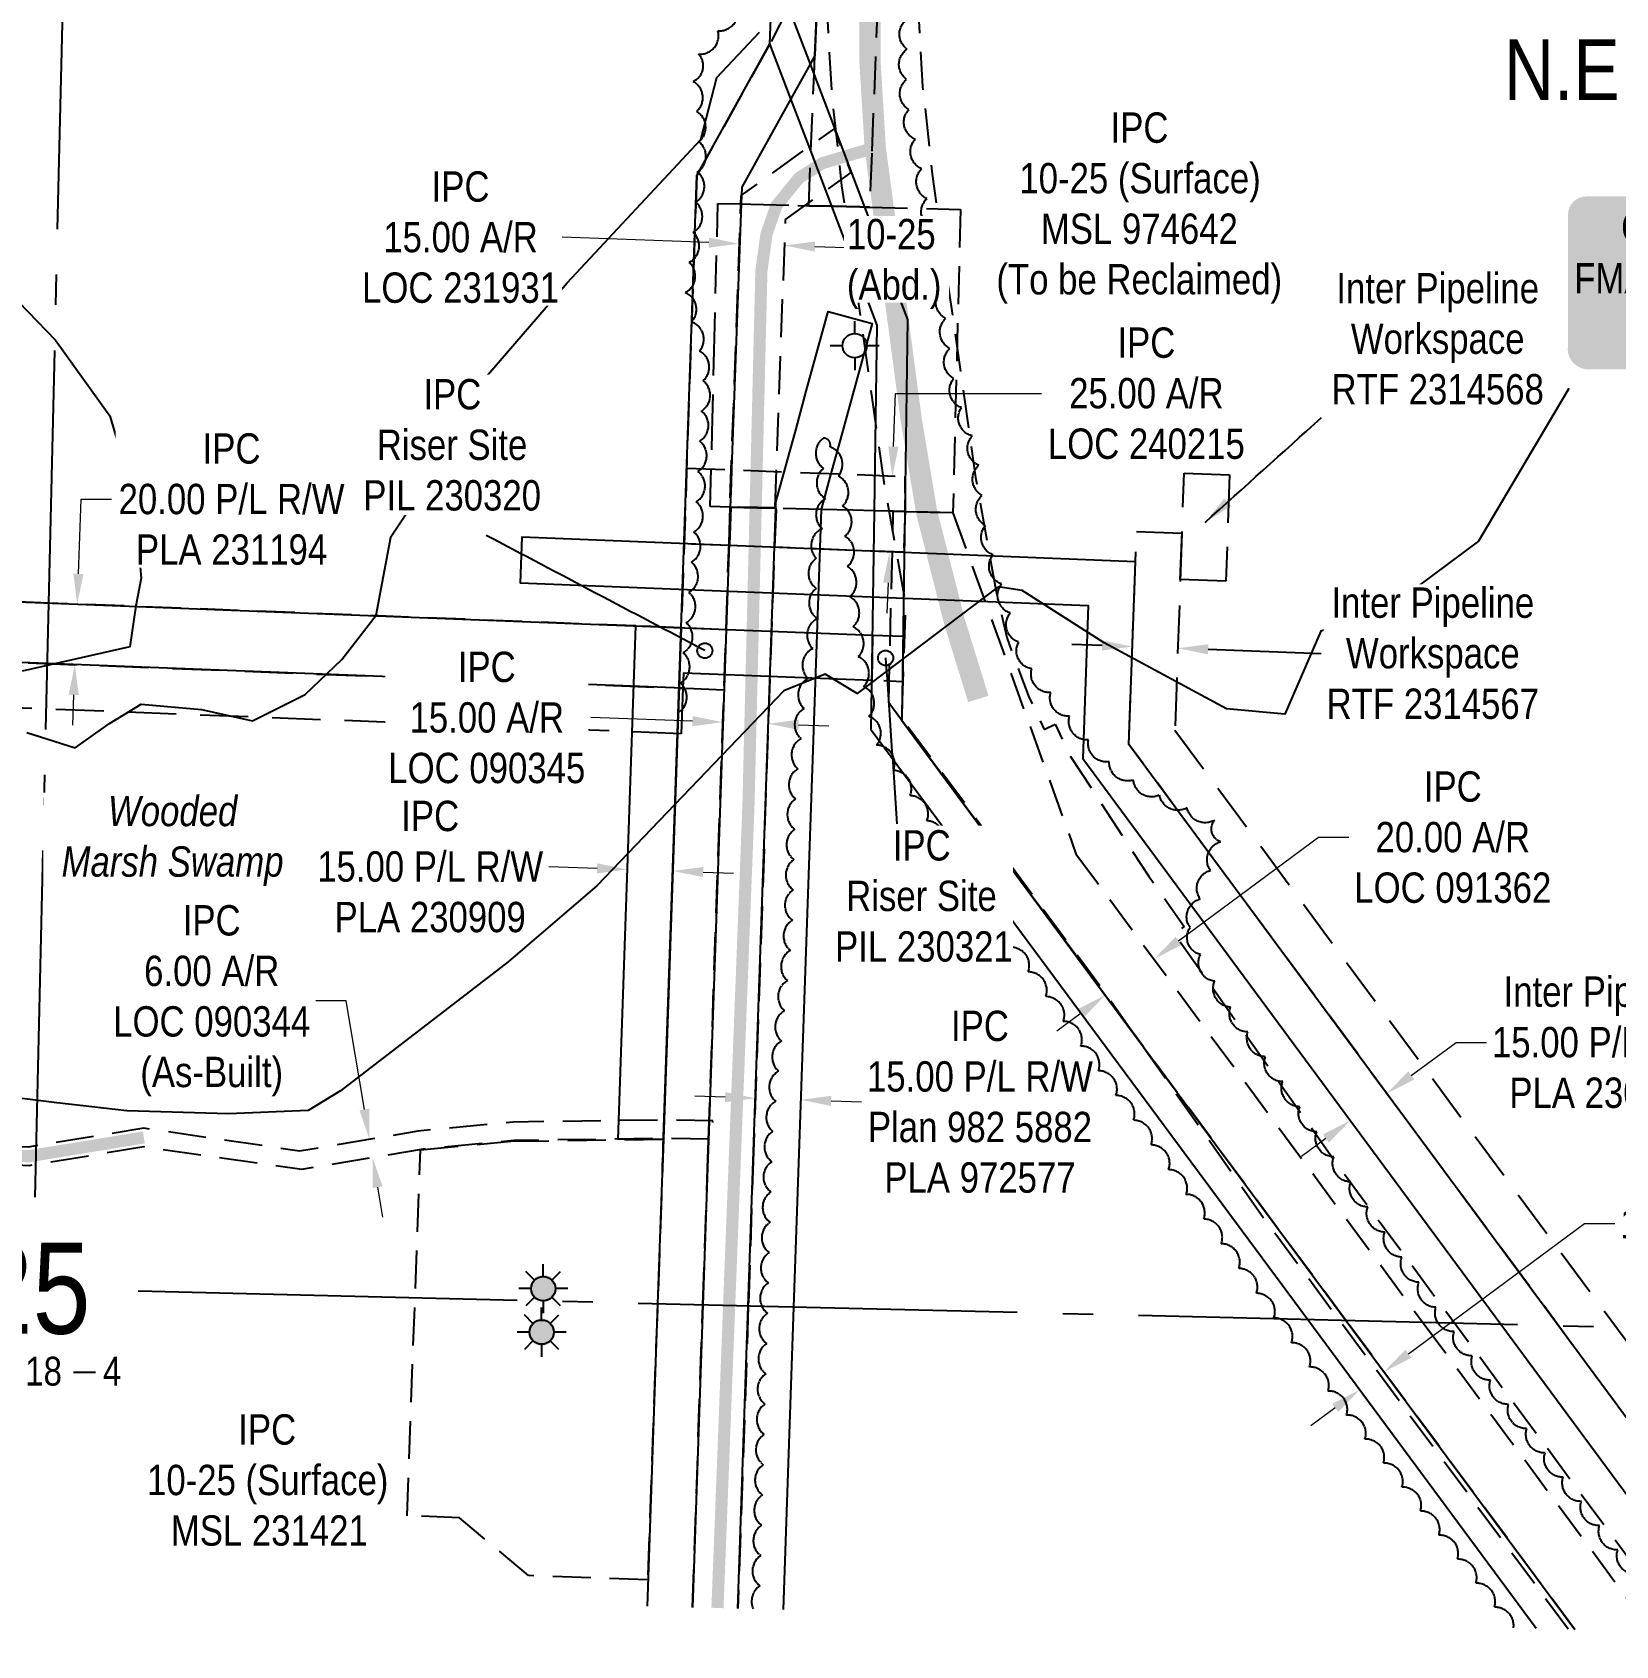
# Model space of a CAD drawing. Extents: x 393752 to 399280, y 6164171 to 6167808.
# Drawn here: x 395570 to 396092, y 6164211 to 6164743 of the extents above; entities that cross this region are included whole.
import ezdxf
from ezdxf.enums import TextEntityAlignment as Align

# ---------------------------------------------------------------- set-up
doc = ezdxf.new("R2010")
doc.units = 0
doc.header["$LTSCALE"] = 5
doc.header["$PDSIZE"] = 0.5
for name, pattern in [('0', [1, 1, 0]), ('foc-ACCESSROAD', [3.75, 2.5, -1.25]), ('foc-QUARTERLINE', [33, 25, -3, 2, -3]), ('HIDDEN2', [4.7625, 3.175, -1.5875])]:
    doc.linetypes.add(name, pattern=pattern)
doc.layers.get('Defpoints').update_dxf_attribs({"color": 9})
for name, color, linetype in [('10', 1, 'Continuous'), ('9', 3, 'Continuous'), ('AS-ROADS', 254, 'Continuous'), ('C-AR', 13, 'foc-ACCESSROAD'), ('C-RW', 13, 'Continuous'), ('C-SYMBOL', 7, 'Continuous'), ('C-WS', 13, 'foc-ACCESSROAD'), ('C-WS-S', 13, 'Continuous'), ('F-RW', 190, 'Continuous'), ('L-SECLBL', 7, 'Continuous'), ('L-SECQ', 8, 'foc-QUARTERLINE'), ('T-BUSH', 110, '0'), ('T-EXISTING TFA', 220, 'HIDDEN2'), ('T-EXISTING TFA-T', 220, 'Continuous'), ('WETLAND', 143, 'Continuous'), ('WETLAND-T', 146, 'Continuous')]:
    doc.layers.add(name, color=color, linetype=linetype)
for name, color, linetype, lineweight in [('C-AR-T', 13, 'Continuous', 9), ('C-RW-T', 13, 'Continuous', 9), ('C-WS-T', 13, 'Continuous', 9), ('F-RW-T', 190, 'Continuous', 9)]:
    doc.layers.add(name, color=color, linetype=linetype, lineweight=lineweight)
doc.styles.add('175L', font='ARIALN.TTF', dxfattribs={"height": 20})
doc.styles.add('80', font='ARIALN.TTF', dxfattribs={"height": 10})
doc.styles.add('80CG', font='ARIALN.TTF', dxfattribs={"height": 10})
doc.styles.add('80L', font='ARIALN.TTF', dxfattribs={"height": 10})
doc.styles.add('SIMPLEX', font='ARIALN.TTF')
doc.dimstyles.new('Compass 5 000', dxfattribs={"dimscale": 5, "dimtxt": 9, "dimasz": 2, "dimexe": 0.2, "dimexo": 0.0625, "dimgap": 0.5, "dimtad": 0, "dimtih": 1, "dimtoh": 1, "dimzin": 0, "dimdsep": 46, "dimtxsty": '80CG', "dimcen": 0.1, "dimse1": 1, "dimse2": 1, "dimclrd": 256, "dimclrt": 256, "dimaunit": 1, "dimadec": 4, "dimazin": 0, "dimtfac": 0.06, "dimtofl": 0, "dimtmove": 0, "dimatfit": 1, "dimfxl": 0.2, "dimtolj": 1, "dimtzin": 0, "dimlwd": -1, "dimarcsym": 0})

# ---------------------------------------------------------------- blocks, each defined once
blk = doc.blocks.new('A$C60BA4713')
at = {"layer": 'T-BUSH', "flags": 128}
blk.add_lwpolyline([(395782.22, 6164518.86, 0.520567), (395783.18, 6164528.81, 0.520567), (395784.13, 6164538.76, 0.520567), (395785.09, 6164548.71, 0.520567), (395786.01, 6164558.67, 0.520567), (395786.82, 6164568.63, 0.520567), (395787.62, 6164578.59, 0.520567), (395788.43, 6164588.56, 0.520567), (395789, 6164598.54, 0.520567), (395789.57, 6164608.52, 0.520567), (395790.13, 6164618.5, 0.520567), (395790.7, 6164628.48, 0.520567), (395789.55, 6164638.27, 0.520567), (395786.85, 6164647.9, 0.520567), (395784.83, 6164657.57, 0.520567), (395786.11, 6164667.48, 0.520567), (395787.39, 6164677.4, 0.520567), (395788.26, 6164687.35, 0.520567), (395788.77, 6164697.33, 0.520567), (395789.29, 6164707.31, 0.520567), (395788.58, 6164717.26, 0.520567), (395787.37, 6164727.18, 0.520567), (395789.21, 6164736.2, 0.520567), (395795.59, 6164743.91, 0.520567), (395801.96, 6164751.61, 0.520567), (395805.33, 6164760.53, 0.520567), (395806.11, 6164770.49, 0.520567), (395806.89, 6164780.46, 0.520567), (395807.67, 6164790.42, 0.520567), (395808.33, 6164800.4, 0.520567), (395808.91, 6164810.38, 0.520567), (395809.49, 6164820.36, 0.520567), (395810.08, 6164830.34, 0.520567), (395810.34, 6164840.33, 0.520567), (395810.61, 6164850.32, 0.520567), (395810.87, 6164860.31, 0.520567), (395811.13, 6164870.31, 0.520567), (395811.39, 6164880.3, 0.520567), (395811.48, 6164890.3, 0.520567), (395811.52, 6164900.29, 0.520567), (395804.14, 6164903.27, 0.520567), (395794.16, 6164903.79, 0.520567), (395784.17, 6164904.31, 0.520567), (395774.19, 6164904.82, 0.520567), (395764.21, 6164905.34, 0.520567), (395754.21, 6164905.5, 0.520567), (395744.22, 6164905.59, 0.520567), (395734.22, 6164905.67, 0.520567), (395724.23, 6164905.76, 0.520567), (395714.23, 6164905.85, 0.520567), (395710.91, 6164897.81, 0.520567), (395711.24, 6164887.87, 0.520567), (395712.1, 6164877.87, 0.520567)], format="xyb", dxfattribs=at)
blk = doc.blocks.new('L-SECLBL')
at = {"layer": '9', "color": 7}
for p, q in [((-5.08, -27.83), (-12.29, -27.83)), ((20.7, -27.83), (13.5, -27.83))]:
    blk.add_line(p, q, dxfattribs=at)
at = {"layer": '10', "color": 2, "style": 'SIMPLEX'}
blk.add_attdef('SEC', text='', height=30, dxfattribs=at).set_placement((0, 0), align=Align.MIDDLE)
at = {"layer": '10', "color": 5, "style": '80L'}
blk.add_attdef('TWP', text='', height=9.5, dxfattribs=at).set_placement((-14.43, -27.37), align=Align.MIDDLE_RIGHT)
blk.add_attdef('RGE', text='', height=9.5, dxfattribs=at).set_placement((3.62, -27.37), align=Align.MIDDLE_CENTER)
blk.add_attdef('MER', text='', height=9.5, dxfattribs=at).set_placement((23.17, -27.37), align=Align.MIDDLE_LEFT)
blk = doc.blocks.new('*D431')
at = {"layer": 'C-AR-T', "transparency": 16777216}
for p, q in [((395787.2, 6164516.23), (395753.7, 6164517.38)), ((395822.18, 6164515.02), (395832.17, 6164514.68))]:
    blk.add_line(p, q, dxfattribs=at)
for points in [[(395787.25, 6164517.89), (395787.14, 6164514.56), (395797.19, 6164515.88)], [(395822.24, 6164516.69), (395822.12, 6164513.36), (395812.19, 6164515.37)]]:
    blk.add_solid(points, dxfattribs=at)
at = {"layer": 'Defpoints', "color": 0, "transparency": 16777216}
for p in [(395798.49, 6164553.78), (395813.49, 6164553.27), (395797.19, 6164515.88)]:
    blk.add_point(p, dxfattribs=at)
at = {"layer": 'C-AR-T', "transparency": 16777216, "insert": (395719.36, 6164517.38), "char_height": 10, "attachment_point": 5, "style": '80CG', "bg_fill": 3, "box_fill_scale": 1.1, "bg_fill_color": 256, "bg_fill_true_color": 13158600, "bg_fill_transparency": 0}
blk.add_mtext('\\A1;IPC\\P15.00 A/R\\PLOC 090345', dxfattribs=at)
blk = doc.blocks.new('*D432')
at = {"layer": 'C-AR-T', "transparency": 16777216}
for p, q in [((395947.46, 6164443.75), (395993.6, 6164477.91)), ((395993.6, 6164477.91), (396003.6, 6164477.91)), ((395915.31, 6164419.96), (395907.28, 6164414.01))]:
    blk.add_line(p, q, dxfattribs=at)
for points in [[(395946.47, 6164445.09), (395948.46, 6164442.42), (395939.43, 6164437.8)], [(395914.32, 6164421.29), (395916.31, 6164418.62), (395923.35, 6164425.91)]]:
    blk.add_solid(points, dxfattribs=at)
at = {"layer": 'Defpoints', "color": 0, "transparency": 16777216}
for p in [(395922.52, 6164460.65), (395906.44, 6164448.75), (395923.35, 6164425.91)]:
    blk.add_point(p, dxfattribs=at)
at = {"layer": 'C-AR-T', "transparency": 16777216, "insert": (396037.87, 6164477.91), "char_height": 10, "attachment_point": 5, "style": '80CG'}
blk.add_mtext('\\A1;IPC\\P20.00 A/R\\PLOC 091362', dxfattribs=at)
blk = doc.blocks.new('*D433')
at = {"layer": 'C-AR-T', "transparency": 16777216}
for p, q in [((395792.57, 6164674.02), (395744.22, 6164675.79)), ((395827.56, 6164672.74), (395837.55, 6164672.37))]:
    blk.add_line(p, q, dxfattribs=at)
for points in [[(395792.64, 6164675.68), (395792.51, 6164672.35), (395802.57, 6164673.65)], [(395827.62, 6164674.4), (395827.5, 6164671.07), (395817.57, 6164673.1)]]:
    blk.add_solid(points, dxfattribs=at)
at = {"layer": 'Defpoints', "color": 0, "transparency": 16777216}
for p in [(395802.57, 6164673.65), (395801.63, 6164648.11), (395816.63, 6164647.56)]:
    blk.add_point(p, dxfattribs=at)
at = {"layer": 'C-AR-T', "transparency": 16777216, "insert": (395710.71, 6164675.79), "char_height": 10, "attachment_point": 5, "style": '80CG', "bg_fill": 3, "box_fill_scale": 1.1, "bg_fill_color": 256, "bg_fill_true_color": 13158600, "bg_fill_transparency": 0}
blk.add_mtext('\\A1;IPC\\P15.00 A/R\\PLOC 231931', dxfattribs=at)
blk = doc.blocks.new('*D436')
at = {"layer": 'C-AR-T', "transparency": 16777216}
for p, q in [((395672.95, 6164424.03), (395662.95, 6164424.03)), ((395679.02, 6164388.16), (395672.95, 6164424.03)), ((395683.36, 6164362.5), (395685.03, 6164352.64))]:
    blk.add_line(p, q, dxfattribs=at)
for points in [[(395680.66, 6164388.43), (395677.38, 6164387.88), (395680.69, 6164378.3)], [(395685, 6164362.78), (395681.72, 6164362.23), (395681.69, 6164372.36)]]:
    blk.add_solid(points, dxfattribs=at)
at = {"layer": 'Defpoints', "color": 0, "transparency": 16777216}
for p in [(395671.02, 6164376.66), (395680.69, 6164378.3), (395672.02, 6164370.73)]:
    blk.add_point(p, dxfattribs=at)
at = {"layer": 'C-AR-T', "transparency": 16777216, "insert": (395628.66, 6164424.03), "char_height": 10, "attachment_point": 5, "style": '80CG'}
blk.add_mtext('\\A1;IPC\\P6.00 A/R\\PLOC 090344\\P(As-Built)', dxfattribs=at)
blk = doc.blocks.new('*D437')
at = {"layer": 'C-RW-T', "transparency": 16777216}
for p, q in [((396023.22, 6164307.59), (396081.31, 6164350.58)), ((396081.31, 6164350.58), (396091.31, 6164350.58)), ((395999.11, 6164289.75), (395991.07, 6164283.8))]:
    blk.add_line(p, q, dxfattribs=at)
for points in [[(396022.23, 6164308.93), (396024.21, 6164306.25), (396015.18, 6164301.64)], [(395998.12, 6164291.09), (396000.1, 6164288.41), (396007.15, 6164295.7)]]:
    blk.add_solid(points, dxfattribs=at)
at = {"layer": 'Defpoints', "color": 0, "transparency": 16777216}
for p in [(395875.44, 6164490.46), (395867.41, 6164484.51), (396015.18, 6164301.64)]:
    blk.add_point(p, dxfattribs=at)
at = {"layer": 'C-RW-T', "transparency": 16777216, "insert": (396130.4, 6164350.58), "char_height": 10, "attachment_point": 5, "style": '80CG'}
blk.add_mtext('\\A1;IPC\\P10.00 P/L R/W\\PPLA 091428', dxfattribs=at)
blk = doc.blocks.new('*D438')
at = {"layer": 'C-RW-T', "transparency": 16777216}
for p, q in [((395797.94, 6164392.2), (395787.95, 6164392.54)), ((395832.89, 6164390.99), (395842.89, 6164390.65))]:
    blk.add_line(p, q, dxfattribs=at)
for points in [[(395798, 6164393.86), (395797.89, 6164390.53), (395807.94, 6164391.85)], [(395832.95, 6164392.66), (395832.84, 6164389.33), (395822.9, 6164391.34)]]:
    blk.add_solid(points, dxfattribs=at)
at = {"layer": 'Defpoints', "color": 0, "transparency": 16777216}
for p in [(395808.98, 6164421.99), (395823.94, 6164421.47), (395822.9, 6164391.34)]:
    blk.add_point(p, dxfattribs=at)
at = {"layer": 'C-RW-T', "transparency": 16777216, "insert": (395881.97, 6164390.65), "char_height": 10, "attachment_point": 5, "style": '80CG'}
blk.add_mtext('\\A1;IPC\\P15.00 P/L R/W\\PPlan 982 5882\\PPLA 972577', dxfattribs=at)
blk = doc.blocks.new('*D439')
at = {"layer": 'C-RW-T', "transparency": 16777216}
for p, q in [((395755.71, 6164467.67), (395739.79, 6164468.22)), ((395790.69, 6164466.46), (395800.68, 6164466.12))]:
    blk.add_line(p, q, dxfattribs=at)
for points in [[(395755.77, 6164469.33), (395755.66, 6164466), (395765.71, 6164467.32)], [(395790.74, 6164468.13), (395790.63, 6164464.8), (395780.69, 6164466.81)]]:
    blk.add_solid(points, dxfattribs=at)
at = {"layer": 'Defpoints', "color": 0, "transparency": 16777216}
for p in [(395765.71, 6164467.32), (395765.32, 6164456.25), (395780.31, 6164455.73)]:
    blk.add_point(p, dxfattribs=at)
at = {"layer": 'C-RW-T', "transparency": 16777216, "insert": (395700.7, 6164468.22), "char_height": 10, "attachment_point": 5, "style": '80CG'}
blk.add_mtext('\\A1;IPC\\P15.00 P/L R/W\\PPLA 230909', dxfattribs=at)
blk = doc.blocks.new('*D441')
at = {"layer": 'C-RW-T', "transparency": 16777216}
for p, q in [((395584.71, 6164564.8), (395585.67, 6164589.41)), ((395585.67, 6164589.41), (395595.67, 6164589.41)), ((395583.15, 6164524.87), (395582.76, 6164514.88))]:
    blk.add_line(p, q, dxfattribs=at)
for points in [[(395583.05, 6164564.86), (395586.38, 6164564.73), (395584.32, 6164554.81)], [(395581.49, 6164524.93), (395584.82, 6164524.8), (395583.54, 6164534.86)]]:
    blk.add_solid(points, dxfattribs=at)
at = {"layer": 'Defpoints', "color": 0, "transparency": 16777216}
for p in [(395584.32, 6164554.81), (395617.86, 6164553.5), (395617.09, 6164533.55)]:
    blk.add_point(p, dxfattribs=at)
at = {"layer": 'C-RW-T', "transparency": 16777216, "insert": (395635.21, 6164589.41), "char_height": 10, "attachment_point": 5, "style": '80CG', "bg_fill": 3, "box_fill_scale": 1.1, "bg_fill_color": 256, "bg_fill_true_color": 13158600, "bg_fill_transparency": 0}
blk.add_mtext('\\A1;IPC\\P20.00 P/L R/W\\PPLA 231194', dxfattribs=at)
blk = doc.blocks.new('*D443')
at = {"layer": 'Defpoints', "color": 0, "transparency": 16777216}
for p in [(395932.93, 6164560.42), (395947.92, 6164559.88), (395947.21, 6164540.27)]:
    blk.add_point(p, dxfattribs=at)
at = {"layer": 'T-EXISTING TFA-T', "transparency": 16777216}
for p, q in [((395922.23, 6164541.18), (395912.24, 6164541.54)), ((395957.2, 6164539.91), (395994.47, 6164538.56))]:
    blk.add_line(p, q, dxfattribs=at)
for points in [[(395922.29, 6164542.84), (395922.17, 6164539.51), (395932.22, 6164540.81)], [(395957.26, 6164541.57), (395957.14, 6164538.24), (395947.21, 6164540.27)]]:
    blk.add_solid(points, dxfattribs=at)
at = {"layer": 'T-EXISTING TFA-T', "transparency": 16777216, "insert": (396031.28, 6164538.56), "char_height": 10, "attachment_point": 5, "style": '80CG', "bg_fill": 3, "box_fill_scale": 1.1, "bg_fill_color": 256, "bg_fill_true_color": 13158600, "bg_fill_transparency": 0}
blk.add_mtext('\\A1;Inter Pipeline\\PWorkspace\\PRTF 2314567', dxfattribs=at)
blk = doc.blocks.new('*D444')
at = {"layer": 'Defpoints', "color": 0, "transparency": 16777216}
for p in [(395997.6, 6164418.52), (395985.54, 6164409.61), (396016.14, 6164393.42)]:
    blk.add_point(p, dxfattribs=at)
at = {"layer": 'F-RW-T', "transparency": 16777216}
for p, q in [((396024.18, 6164399.37), (396038.95, 6164410.28)), ((396038.95, 6164410.28), (396048.95, 6164410.28)), ((395996.04, 6164378.57), (395988, 6164372.63))]:
    blk.add_line(p, q, dxfattribs=at)
for points in [[(396023.19, 6164400.71), (396025.17, 6164398.03), (396016.14, 6164393.42)], [(395995.05, 6164379.91), (395997.03, 6164377.23), (396004.08, 6164384.52)]]:
    blk.add_solid(points, dxfattribs=at)
at = {"layer": 'F-RW-T', "transparency": 16777216, "insert": (396088.03, 6164410.28), "char_height": 10, "attachment_point": 5, "style": '80CG'}
blk.add_mtext('\\A1;Inter Pipeline\\P15.00 P/L R/W\\PPLA 230977', dxfattribs=at)
blk = doc.blocks.new('*U427')
h = blk.add_hatch(color=255)
edge = h.paths.add_edge_path()
edge.add_line((-124, -28.5), (124, -28.5))
edge.add_arc((124, -22.5), 6, 270, 360)
edge.add_line((130, -22.5), (130, 21))
edge.add_arc((124, 21), 6, 0, 90)
edge.add_line((124, 27), (-124, 27))
edge.add_arc((-124, 21), 6, 90, 180)
edge.add_line((-130, 21), (-130, -22.5))
edge.add_arc((-124, -22.5), 6, 180, 270)
at = {"color": 44, "flags": 128}
blk.add_lwpolyline([(-124, -28.5, 3, 3, 0), (124, -28.5, 3, 3, 0.414214), (130, -22.5, 3, 3, 0), (130, 21, 3, 0, 0.414214), (124, 27, 0, 0, 0), (-124, 27, 0, 0, 0.414214), (-130, 21, 0, 0, 0), (-130, -22.5, 0, 3, 0.414214)], format="xyseb", close=True, dxfattribs=at)
at = {"color": 44, "style": '80'}
blk.add_attdef('ENTER_TEXT_001', (-35.99, -5), '', height=10, dxfattribs=at)
blk = doc.blocks.new('GABD')
for p, q in [((0, 0.81), (0, 1.62)), ((-0.81, 0), (-1.62, 0)), ((1.62, 0), (0.81, 0)), ((0, -0.81), (0, -1.62))]:
    blk.add_line(p, q)
blk.add_circle((0, 0), 0.8)
blk = doc.blocks.new('GAS')
h = blk.add_hatch(color=255)
h.dxf.hatch_style = 1
edge = h.paths.add_edge_path()
edge.add_arc((0, 0), 0.9, 0, 360)
for p, q in [((-0.57, 0.57), (-1.14, 1.14)), ((0, 0.81), (0, 1.62)), ((0.57, 0.57), (1.14, 1.14)), ((-0.81, 0), (-1.62, 0)), ((1.62, 0), (0.81, 0)), ((-0.57, -0.57), (-1.14, -1.14)), ((0, -0.81), (0, -1.62)), ((1.14, -1.14), (0.57, -0.57))]:
    blk.add_line(p, q)
blk.add_circle((0, 0), 0.8)

msp = doc.modelspace()

# ---------------------------------------------------------------- linework, layer by layer
at = {"layer": 'AS-ROADS', "flags": 128}
for points, const_width in [([(395881.426, 6164523.543), (395873.584, 6164548.976), (395864.411, 6164585.058), (395859.339, 6164615.438), (395847.431, 6164705.382), (395845.729, 6164733.478), (395845.729, 6164787.178)], 6.997), ([(395795.425, 6164223.754), (395805.645, 6164488.604), (395809.9, 6164664.577), (395811.581, 6164676.851), (395814.837, 6164686.176), (395822.321, 6164695.381), (395830.114, 6164700.276), (395847.426, 6164705.387)], 4), ([(395606.298, 6164378.943), (395568.374, 6164372.727), (395505.881, 6164375.319), (395448.094, 6164361.685), (395392.035, 6164373.149), (395350.032, 6164358.976), (395265.308, 6164364.09), (395228.939, 6164347.981), (395195.273, 6164359.201)], 3.999)]:
    msp.add_lwpolyline(points, dxfattribs=dict(at, const_width=const_width))
at = {"layer": 'C-AR'}
for points in [[(395846.267, 6164703.536), (395845.552, 6164685.715), (395843.894, 6164685.757), (395842.394, 6164685.794), (395833.551, 6164686.015), (395833.093, 6164686.026), (395825.551, 6164686.215), (395826.215, 6164704.263), (395827.276, 6164729.354), (395827.531, 6164735.741), (395834.292, 6164905.003), (395840.195, 6165054.742), (395848.332, 6165054.42), (395860.328, 6165053.945), (395846.267, 6164703.536)], [(395784.412, 6164574.725), (395785.32, 6164599.7), (395857.186, 6164596.897), (395857.294, 6164585.721), (395856.81, 6164571.902), (395814.378, 6164573.556), (395814.847, 6164586.452), (395799.856, 6164586.811), (395799.395, 6164574.141), (395784.412, 6164574.725)]]:
    msp.add_lwpolyline(points, close=True, dxfattribs=at)
at = {"layer": 'C-AR', "flags": 128}
for points in [[(395814.419, 6164586.63), (395817.872, 6164681.691), (395839.494, 6164697.197), (395833.971, 6164711.694), (395803.149, 6164689.592), (395799.423, 6164587.007)], [(395137.65, 6164365.417), (395171.077, 6164364.104), (395229.092, 6164344.769), (395265.856, 6164361.053), (395350.436, 6164355.947), (395392.227, 6164370.049), (395448.14, 6164358.615), (395506.169, 6164372.306), (395568.556, 6164369.718), (395606.326, 6164375.909), (395658.406, 6164368.447), (395698.47, 6164375.154), (395728.314, 6164378.02), (395778.631, 6164378.705), (395793.622, 6164378.423), (395793.861, 6164384.413), (395777.861, 6164384.696), (395727.985, 6164384.014), (395696.64, 6164380.997), (395657.646, 6164374.397), (395606.27, 6164381.977), (395568.192, 6164375.736), (395505.593, 6164378.332), (395448.048, 6164364.755), (395391.843, 6164376.249), (395349.628, 6164362.005), (395264.76, 6164367.127), (395228.786, 6164351.193), (395172.166, 6164370.063), (395137.629, 6164371.42)]]:
    msp.add_lwpolyline(points, close=True, dxfattribs=at)
at = {"layer": 'C-AR'}
for points in [[(395787.193, 6164223.959), (395790.585, 6164323.702), (395792.14, 6164368.931), (395792.24, 6164371.856), (395792.348, 6164374.997), (395792.449, 6164377.933), (395799.223, 6164575.034), (395799.627, 6164586.805), (395808.636, 6164586.58), (395814.627, 6164586.43), (395807.337, 6164374.286), (395805.585, 6164323.329), (395802.19, 6164223.585)], [(396078.059, 6164216.693), (396002.763, 6164318.425), (395856.247, 6164516.396), (395851.883, 6164522.294), (395853.357, 6164583.637), (395853.4, 6164585.464), (395857.182, 6164585.369), (395873.051, 6164584.97), (395913.612, 6164472.506), (396028.131, 6164317.795), (396103.443, 6164216.059)]]:
    msp.add_lwpolyline(points, dxfattribs=at)
at = {"layer": 'C-AR-T'}
for p, q in [((395853.434, 6164606.76), (395854.119, 6164624.311)), ((395854.119, 6164624.311), (395902.24, 6164624.311)), ((395851.681, 6164561.811), (395851.292, 6164551.822))]:
    msp.add_line(p, q, dxfattribs=at)
for points in [[(395851.77, 6164606.825), (395855.099, 6164606.695), (395853.045, 6164596.771)], [(395850.017, 6164561.876), (395853.346, 6164561.746), (395852.071, 6164571.799)]]:
    msp.add_solid(points, dxfattribs=at)
at = {"layer": 'C-RW'}
for points in [[(395834.292, 6164905.003), (395827.531, 6164735.741), (395825.937, 6164732.867), (395819.596, 6164721.436), (395803.464, 6164692.355), (395803.259, 6164686.771), (395800.066, 6164599.572), (395799.896, 6164594.623), (395799.627, 6164586.805), (395799.223, 6164575.034), (395792.449, 6164377.933), (395792.348, 6164374.997), (395792.24, 6164371.856), (395792.14, 6164368.931), (395790.585, 6164323.702), (395787.193, 6164223.959)], [(395772.334, 6164224.331), (395775.772, 6164324.071), (395777.257, 6164367.167), (395777.35, 6164369.868), (395777.466, 6164373.233), (395777.56, 6164375.945), (395788.599, 6164696.183), (395812.676, 6164739.589), (395813.695, 6164764.982)], [(396065.389, 6164217.009), (395990.094, 6164318.74), (395846.131, 6164513.261), (395847.174, 6164585.626), (395848.056, 6164646.772), (395833.093, 6164686.026), (395826.215, 6164704.263), (395819.596, 6164721.436), (395812.676, 6164739.589), (395813.695, 6164764.982), (395825.937, 6164732.867), (395827.276, 6164729.354), (395834.527, 6164710.33), (395843.894, 6164685.757), (395858.04, 6164648.647), (395857.182, 6164585.369), (395856.247, 6164516.396), (396002.763, 6164318.425), (396078.059, 6164216.693)], [(395802.19, 6164223.585), (395805.585, 6164323.329), (395807.337, 6164374.286), (395814.627, 6164586.43), (395814.694, 6164588.384), (395821.327, 6164612.661), (395824.707, 6164625.03), (395831.9, 6164651.354), (395846.372, 6164647.406), (395835.856, 6164608.923), (395832.503, 6164596.655), (395829.611, 6164586.072), (395820.541, 6164322.956), (395817.137, 6164223.211)]]:
    msp.add_lwpolyline(points, dxfattribs=at)
for points in [[(395165.065, 6164591.187), (395185.046, 6164590.498), (395184.354, 6164570.427), (395846.583, 6164544.614), (395846.367, 6164529.617), (395784.206, 6164532.04), (395784.025, 6164527.045), (395163.687, 6164551.225)], [(395768.475, 6164547.623), (395783.457, 6164547.039), (395777.643, 6164378.359), (395762.637, 6164378.272), (395768.475, 6164547.623)]]:
    msp.add_lwpolyline(points, close=True, dxfattribs=at)
at = {"layer": 'C-WS'}
for points in [[(395834.299, 6164905.003), (395831.898, 6164845.088), (395828.945, 6164771.155), (395818.826, 6164751.521), (395812.676, 6164739.589), (395788.599, 6164696.183), (395783.457, 6164547.039), (395768.475, 6164547.623), (395574.885, 6164555.175), (395164.372, 6164571.187), (395174.7, 6164870.792), (395300.826, 6164865.766), (395300.827, 6164925.812), (395583.265, 6164914.795), (395634.276, 6164912.804), (395819.337, 6164905.584), (395834.299, 6164905.003)], [(395875.549, 6164684.966), (395873.051, 6164584.97), (395857.182, 6164585.369), (395853.4, 6164585.464), (395852.068, 6164585.503), (395847.174, 6164585.626), (395840.078, 6164585.806), (395829.611, 6164586.072), (395814.627, 6164586.43), (395808.636, 6164586.58), (395799.627, 6164586.805), (395793.054, 6164586.969), (395793.667, 6164611.492), (395794.342, 6164638.502), (395795.552, 6164686.963), (395803.259, 6164686.771), (395806.47, 6164686.691), (395821.942, 6164686.305), (395825.551, 6164686.215), (395833.093, 6164686.026), (395833.551, 6164686.015), (395842.394, 6164685.794), (395843.894, 6164685.757), (395845.552, 6164685.715), (395875.549, 6164684.966)], [(395697.485, 6164374.807), (395727.329, 6164377.674), (395777.643, 6164378.359), (395772.36, 6164233.01), (395733.115, 6164234.446), (395710.347, 6164253.53), (395693.096, 6164254.157)]]:
    msp.add_lwpolyline(points, close=True, dxfattribs=at)
at = {"layer": 'C-WS', "flags": 128}
for points in [[(395797.554, 6164526.482), (395782.731, 6164527.06), (395783.457, 6164547.039), (395798.242, 6164546.498)], [(395846.583, 6164544.614), (395856.624, 6164544.223), (395856.421, 6164529.225), (395846.367, 6164529.617)]]:
    msp.add_lwpolyline(points, close=True, dxfattribs=at)
at = {"layer": 'F-RW', "flags": 128}
msp.add_lwpolyline([(396148.023, 6164214.945), (395931.055, 6164508.568), (395933.237, 6164568.791), (395730.966, 6164576.856), (395730.369, 6164561.879), (395917.663, 6164554.412), (395915.888, 6164503.873), (396129.035, 6164215.419)], dxfattribs=at)
at = {"layer": 'L-SECQ'}
for p, q in [((395588.358, 6165133.345), (395570.319, 6164359.202)), ((395604.373, 6164328.358), (396373.87, 6164309.509))]:
    msp.add_line(p, q, dxfattribs=at)
at = {"layer": 'T-BUSH', "flags": 128}
for points in [[(396110.024, 6164215.894, -0.1255639), (396110.226, 6164218.904, -0.5205671), (396104.232, 6164226.905, -0.5205671), (396098.239, 6164234.905, -0.5205671), (396092.245, 6164242.905, -0.5205671), (396086.251, 6164250.905, -0.5205671), (396080.257, 6164258.905, -0.5205671), (396074.263, 6164266.905, -0.5205671), (396068.27, 6164274.905, -0.5205671), (396062.276, 6164282.905, -0.5205671), (396056.282, 6164290.906, -0.5205671), (396050.288, 6164298.906, -0.5205671), (396044.294, 6164306.906, -0.5205671), (396038.301, 6164314.906, -0.5205671), (396032.316, 6164322.913, -0.5205671), (396026.701, 6164331.183, -0.5205671), (396021.085, 6164339.453, -0.5205671), (396015.47, 6164347.723, -0.5205671), (396009.854, 6164355.993, -0.5205671), (396004.239, 6164364.263, -0.5205671), (395998.623, 6164372.533, -0.5205671), (395993.008, 6164380.803, -0.5205671), (395987.392, 6164389.073, -0.5205671), (395981.777, 6164397.343, -0.5205671), (395976.095, 6164405.568, -0.5205671), (395970.327, 6164413.732, -0.5205671), (395964.559, 6164421.897, -0.5205671), (395959.368, 6164430.416, -0.5205671), (395954.676, 6164439.243, -0.5205671), (395951.236, 6164448.161, -0.5205671), (395954.596, 6164457.576, -0.5205671), (395957.956, 6164466.99, -0.5205671), (395961.317, 6164476.405, -0.5205671), (395959.353, 6164483.56, -0.5205671), (395950.247, 6164487.685, -0.5205671), (395941.142, 6164491.81, -0.5205671), (395932.553, 6164496.802, -0.5205671), (395924.587, 6164502.842, -0.5205671), (395917.742, 6164510.029, -0.5205671), (395911.511, 6164517.846, -0.5205671), (395905.281, 6164525.663, -0.5205671), (395899.05, 6164533.481, -0.5205671), (395894.753, 6164542.303, -0.5205671), (395891.934, 6164551.894, -0.5205671), (395889.116, 6164561.484, -0.5205671), (395886.298, 6164571.075, -0.5205671), (395883.798, 6164580.73, -0.5205671), (395882.692, 6164590.665, -0.5205671), (395881.587, 6164600.6, -0.5205671), (395879.423, 6164610.28, -0.5205671), (395875.87, 6164619.623, -0.5205671), (395873.382, 6164629.237, -0.5205671), (395872.044, 6164639.144, -0.5205671), (395870.705, 6164649.05, -0.5205671), (395869.322, 6164658.95, -0.5205671), (395867.694, 6164668.813, -0.5205671), (395866.066, 6164678.676, -0.5205671), (395864.438, 6164688.538, -0.5205671), (395862.783, 6164698.396, -0.5205671), (395860.62, 6164708.156, -0.5205671), (395858.499, 6164717.924, -0.5205671), (395857.79, 6164727.854, -0.5205671), (395857.949, 6164737.849, -0.5205671), (395858.109, 6164747.845, -0.5205671), (395858.269, 6164757.84, -0.5205671), (395858.428, 6164767.835, -0.5205671), (395858.588, 6164777.83, -0.5205671), (395858.747, 6164787.825, -0.5205671), (395858.907, 6164797.82, -0.5205671), (395859.066, 6164807.815, -0.5205671), (395859.226, 6164817.81, -0.5205671), (395859.386, 6164827.806, -0.5205671), (395859.661, 6164837.798, -0.5205671), (395859.946, 6164847.79, -0.5205671), (395860.231, 6164857.783, -0.5205671), (395860.516, 6164867.775, -0.5205671), (395860.801, 6164877.767, -0.5205671), (395861.086, 6164887.76, -0.5205671), (395861.371, 6164897.752, -0.5205671), (395861.713, 6164907.742, -0.5205671), (395862.082, 6164917.732, -0.5205671), (395862.45, 6164927.722, -0.5205671), (395862.819, 6164937.711, -0.5205671), (395863.187, 6164947.701, -0.5205671), (395863.556, 6164957.69, -0.5205671), (395863.925, 6164967.68, -0.5205671), (395864.293, 6164977.67, -0.5205671), (395864.662, 6164987.659, -0.5205671), (395865.031, 6164997.649, -0.5205671), (395865.399, 6165007.638, -0.5205671), (395865.768, 6165017.628, -0.5205671), (395866.137, 6165027.617, -0.5205671), (395866.66, 6165041.798)], [(396057.909, 6164217.196, 0.4612585), (396051.574, 6164223.981, 0.5205671), (396045.48, 6164231.906, 0.5205671), (396039.387, 6164239.83, 0.5205671), (396033.293, 6164247.754, 0.5205671), (396027.2, 6164255.679, 0.5205671), (396021.106, 6164263.603, 0.5205671), (396015.012, 6164271.528, 0.5205671), (396008.919, 6164279.452, 0.5205671), (396002.825, 6164287.376, 0.5205671), (395996.732, 6164295.301, 0.5205671), (395990.638, 6164303.225, 0.5205671), (395984.673, 6164311.244, 0.5205671), (395978.887, 6164319.396, 0.5205671), (395973.101, 6164327.548, 0.5205671), (395967.315, 6164335.7, 0.5205671), (395961.529, 6164343.851, 0.5205671), (395955.743, 6164352.003, 0.5205671), (395949.958, 6164360.155, 0.5205671), (395944.172, 6164368.307, 0.5205671), (395938.386, 6164376.458, 0.5205671), (395932.6, 6164384.61, 0.5205671), (395926.814, 6164392.762, 0.5205671), (395921.028, 6164400.914, 0.5205671), (395915.242, 6164409.066, 0.5205671), (395909.456, 6164417.217, 0.5205671), (395903.67, 6164425.369, 0.5205671), (395897.884, 6164433.521, 0.5205671), (395892.102, 6164441.675, 0.5205671), (395886.576, 6164450.005, 0.5205671), (395881.05, 6164458.335, 0.5205671), (395875.525, 6164466.666, 0.5205671), (395869.999, 6164474.996, 0.5205671), (395864.473, 6164483.326, 0.5205671), (395858.947, 6164491.657, 0.5205671), (395853.422, 6164499.987, 0.5205671), (395847.896, 6164508.317, 0.5205671), (395845.334, 6164517.832, 0.5205671), (395843.598, 6164527.676, 0.5205671), (395841.861, 6164537.521, 0.5205671), (395840.125, 6164547.365, 0.5205671), (395839.04, 6164557.292, 0.5205671), (395838.254, 6164567.258, 0.5205671), (395837.467, 6164577.223, 0.5205671), (395836.669, 6164587.188, 0.5205671), (395835.284, 6164597.051, 0.5205671), (395832.533, 6164606.662, 0.5205671), (395830.393, 6164609.54, 0.5205671), (395830.431, 6164599.573, 0.5205671), (395831.042, 6164589.595, 0.5205671), (395829.975, 6164579.732, 0.5205671), (395828.013, 6164569.93, 0.5205671), (395828.001, 6164560.012, 0.5205671), (395828.392, 6164550.062, 0.5205671), (395826.836, 6164540.187, 0.5205671), (395825.28, 6164530.313, 0.5205671), (395823.99, 6164520.404, 0.5205671), (395822.968, 6164510.46, 0.5205671), (395821.946, 6164500.516, 0.5205671), (395821.18, 6164490.555, 0.5205671), (395820.917, 6164480.562, 0.5205671), (395820.654, 6164470.569, 0.5205671), (395820.391, 6164460.576, 0.5205671), (395820.128, 6164450.583, 0.5205671), (395819.474, 6164440.615, 0.5205671), (395818.501, 6164430.666, 0.5205671), (395817.529, 6164420.717, 0.5205671), (395816.556, 6164410.768, 0.5205671), (395815.583, 6164400.819, 0.5205671), (395814.611, 6164390.87, 0.5205671), (395813.638, 6164380.921, 0.5205671), (395813.321, 6164370.931, 0.5205671), (395813.042, 6164360.938, 0.5205671), (395812.763, 6164350.946, 0.5205671), (395812.484, 6164340.953, 0.5205671), (395812.205, 6164330.961, 0.5205671), (395811.926, 6164320.968, 0.5205671), (395811.647, 6164310.976, 0.5205671), (395811.368, 6164300.983, 0.5205671), (395811.089, 6164290.991, 0.5205671), (395810.81, 6164280.998, 0.5205671), (395810.531, 6164271.006, 0.5205671), (395810.252, 6164261.013, 0.5205671), (395809.973, 6164251.021, 0.5205671), (395809.694, 6164241.028, 0.5205671), (395809.415, 6164231.036, 0.3669703), (395807.2, 6164223.46, 0.3669703)]]:
    msp.add_lwpolyline(points, format="xyb", dxfattribs=at)
at = {"layer": 'T-EXISTING TFA'}
for points in [[(395948.03, 6164562.946), (395949.3, 6164598.011), (395964.285, 6164597.468), (395963.014, 6164562.403), (395948.03, 6164562.946)], [(396148.023, 6164214.945), (395931.055, 6164508.568), (395933.599, 6164578.781), (395948.582, 6164578.184), (395946.229, 6164513.264), (396157.984, 6164226.695), (396238.418, 6164286.13), (396293.707, 6164211.305)]]:
    msp.add_lwpolyline(points, dxfattribs=at)
msp.add_lwpolyline([(395163.687, 6164551.225), (395784.025, 6164527.045), (395783.48, 6164512.06), (395163.013, 6164536.245), (395163.687, 6164551.225)], close=True, dxfattribs=at)
at = {"layer": 'WETLAND'}
for points in [[(395567.669, 6164512.469), (395583.606, 6164507.393), (395594.957, 6164515.447), (395605.416, 6164521.771), (395625.306, 6164520.03), (395642.111, 6164516.29), (395659.437, 6164524.988), (395671.584, 6164536.559), (395682.876, 6164551.211), (395687.771, 6164576.913), (395687.769, 6164576.962), (395695.9, 6164589.217), (395714.301, 6164614.044), (395718.975, 6164629.524), (395745.846, 6164660.777), (395789.95, 6164708.094), (395795.208, 6164728.54), (395809.228, 6164743.436)], [(395558.839, 6164660.725), (395577.115, 6164641.84), (395595.075, 6164616.897), (395603.11, 6164589.56), (395605.428, 6164563.407), (395603.598, 6164554.256), (395601.667, 6164540.777), (395566.181, 6164532.735)], [(396076.173, 6164625.898), (396046.361, 6164575.526), (396016.24, 6164553.163), (395994.334, 6164545.861), (395982.468, 6164518.479), (395963.3, 6164520.304), (395922.958, 6164542.074), (395895.864, 6164559.266), (395887.998, 6164560.465), (395841.448, 6164525.324), (395830.951, 6164531.714), (395817.26, 6164526.237), (395755.649, 6164461.888), (395726.428, 6164436.884), (395671.095, 6164394.28), (395660.428, 6164387.77), (395634.24, 6164386.707), (395600.648, 6164387.656), (395577.647, 6164390.368), (395556.225, 6164392.989)]]:
    msp.add_lwpolyline(points, dxfattribs=at)

# ---------------------------------------------------------------- block references
at = {"color": 3}
ref = msp.add_blockref('*U427', (396205.813, 6164662.263), dxfattribs=dict(at, xscale=0.999641999999997, yscale=0.999641999999997, zscale=0.999641999999997))
ref.add_attrib('ENTER_TEXT_001', 'CTLL030047 Northland Forest Products Ltd.', (396093.353, 6164674.096), dxfattribs={"color": 44, "height": 9.99642, "style": '80'})
ref.add_attrib('ENTER_TEXT_002', 'FMA9100029 Alberta-Pacific Forest Industries Inc.', (396077.874, 6164657.265), dxfattribs={"color": 44, "height": 9.99642, "style": '80'})
ref.add_attrib('ENTER_TEXT_003', 'TPA 2248 CLETUS GAUTHIER', (396124.935, 6164640.427), dxfattribs={"color": 44, "height": 9.99642, "style": '80'})
at = {"layer": 'C-WS-S', "color": 3, "xscale": 4.998209999999975, "yscale": 4.998209999999975, "zscale": 4.998209999999975}
for p in [(395737.971, 6164329.069), (395737.44, 6164314.719)]:
    msp.add_blockref('GAS', p, dxfattribs=at)
at = {"layer": 'L-SECLBL', "color": 2, "xscale": 0.999641999999997, "yscale": 0.999641999999997, "zscale": 0.999641999999997}
msp.add_blockref('L-SECLBL', (395569.62, 6164329.209), dxfattribs=at).add_auto_attribs({'SEC': '25', 'TWP': '76', 'RGE': '18', 'MER': '4'})
at = {"layer": 'T-BUSH'}
msp.add_blockref('A$C60BA4713', (0, 0), dxfattribs=at)

# ---------------------------------------------------------------- texts
at = {"layer": 'C-SYMBOL', "color": 3, "style": '175L'}
msp.add_text('N.E.1/4 Sec. 25-76-18-W.4M.', height=19.99284, dxfattribs=at).set_placement((396204.949, 6164715.055), align=Align.BOTTOM_CENTER)
at = {"layer": 'C-WS-T', "insert": (395606.697, 6164287.63), "char_height": 9.99633, "attachment_point": 1, "style": '80L'}
msp.add_mtext_dynamic_manual_height_columns('\\pi30.72085;IPC\\P\\pi0.66367;10-25 (Surface)\\P\\pi8.49845;MSL 231421', width=78.96596, gutter_width=50, heights=[0], dxfattribs=at)
at = {"layer": 'T-EXISTING TFA-T', "insert": (396032.893, 6164642.277), "char_height": 9.99642, "width": 69.57713, "attachment_point": 5, "style": '80CG'}
msp.add_mtext('\\A1;Inter Pipeline\\PWorkspace\\PRTF 2314568', dxfattribs=at)

# ---------------------------------------------------------------- dimensions: what is measured, and where the dimension line sits
at = {"layer": 'C-RW-T'}
for base, p1, p2, angle, text, picture, middle in [((396015.184, 6164301.642), (395867.409, 6164484.511), (395875.443, 6164490.458), 36.5047, 'IPC\\P10.00 P/L R/W\\PPLA 091428', '*D437', (396130.396, 6164350.582)), ((395822.899, 6164391.336), (395808.976, 6164421.988), (395823.937, 6164421.472), 358.02573, 'IPC\\P15.00 P/L R/W\\PPlan 982 5882\\PPLA 972577', '*D438', (395881.973, 6164390.647))]:
    dim = msp.add_linear_dim(base=base, p1=p1, p2=p2, angle=angle, text=text, dimstyle='Compass 5 000', dxfattribs=at)
    dim.commit()
    dim.dimension.update_dxf_attribs({"geometry": picture, "text_midpoint": middle, "dimtype": 161})
at = {"layer": 'F-RW-T', "color": 3}
dim = msp.add_linear_dim(base=(396016.138, 6164393.425), p1=(395985.543, 6164409.608), p2=(395997.598, 6164418.516), angle=36.46189, text='Inter Pipeline\\P15.00 P/L R/W\\PPLA 230977', dimstyle='Compass 5 000', dxfattribs=at)
dim.commit()
dim.dimension.update_dxf_attribs({"geometry": '*D444', "text_midpoint": (396088.035, 6164410.28), "dimtype": 161})

# ---------------------------------------------------------------- leaders
at = {"layer": 'T-EXISTING TFA-T', "path_type": 1}
msp.add_leader([(395956.178, 6164581.726), (395994.572, 6164616.323)], dimstyle='Compass 5 000', override={"dimtfill": 1}, dxfattribs=at)

# ---------------------------------------------------------------- next in the draw order: texts
at = {"layer": 'C-WS-T', "insert": (395677.826, 6164629.03), "char_height": 9.99976, "attachment_point": 1, "style": '80L', "bg_fill": 3, "box_fill_scale": 1.15, "bg_fill_color": 256, "bg_fill_true_color": 256, "bg_fill_transparency": 0}
msp.add_mtext_dynamic_manual_height_columns('\\pi20.62971;IPC\\P\\pi5.25832;Riser Site\\P\\pi0.81436;PIL 230320', width=58.78971, gutter_width=50.018, heights=[0], dxfattribs=at)
at = {"layer": 'WETLAND-T', "insert": (395574.199, 6164491.585), "char_height": 9.99633, "attachment_point": 1, "style": '80L', "bg_fill": 3, "box_fill_scale": 1.1, "bg_fill_color": 256, "bg_fill_transparency": 0}
msp.add_mtext_dynamic_manual_height_columns('\\pi20.26218;{\\fArial Narrow|b0|i1|c0|p34;Wooded \\P\\pi4.96084;Marsh Swamp}', width=82.30302, gutter_width=50, heights=[0], dxfattribs=at)

# ---------------------------------------------------------------- next in the draw order: dimensions: what is measured, and where the dimension line sits
at = {"layer": 'T-EXISTING TFA-T'}
dim = msp.add_linear_dim(base=(395947.208, 6164540.27), p1=(395932.934, 6164560.424), p2=(395947.919, 6164559.881), angle=357.92479, text='Inter Pipeline\\PWorkspace\\PRTF 2314567', dimstyle='Compass 5 000', override={"dimtfill": 1}, dxfattribs=at)
dim.commit()
dim.dimension.update_dxf_attribs({"geometry": '*D443', "text_midpoint": (396031.28, 6164538.558), "dimtype": 161})

# ---------------------------------------------------------------- next in the draw order: linework, layer by layer
at = {"layer": 'C-AR', "flags": 128}
msp.add_lwpolyline([(396075.926, 6164216.746), (395975.569, 6164352.269), (395922.549, 6164427.475), (395856.229, 6164517.062), (395857.554, 6164554.869), (395850.887, 6164591.81), (395836.463, 6164692.807), (395833.166, 6164722.992), (395829.437, 6164788.487), (395834.697, 6165054.996), (395864.668, 6165053.821), (395864.167, 6165028.411), (395879.444, 6165027.798), (395878.241, 6164997.834), (395863.575, 6164998.422), (395861.012, 6164868.554), (395873.044, 6164868.316), (395871.842, 6164838.346), (395860.42, 6164838.571), (395859.443, 6164789.044), (395863.062, 6164725.474), (395866.22, 6164696.556), (395880.497, 6164596.594), (395887.179, 6164559.567), (395890.795, 6164543.805), (395897.946, 6164524.451), (395903.156, 6164513.51), (395906.767, 6164515.229), (395911.861, 6164504.53), (395937.767, 6164464.874), (395949.333, 6164448.469), (395946.065, 6164446.165), (395999.877, 6164369.835), (396113.945, 6164215.796)], dxfattribs=at)

# ---------------------------------------------------------------- next in the draw order: dimensions: what is measured, and where the dimension line sits
at = {"layer": 'C-AR-T'}
dim = msp.add_linear_dim(base=(395923.352, 6164425.905), p1=(395922.518, 6164460.646), p2=(395906.444, 6164448.746), angle=216.51185, text='IPC\\P20.00 A/R\\PLOC 091362', dimstyle='Compass 5 000', dxfattribs=at)
dim.commit()
dim.dimension.update_dxf_attribs({"geometry": '*D432', "text_midpoint": (396037.873, 6164477.911), "dimtype": 161})
at = {"layer": 'C-AR-T', "color": 5}
dim = msp.add_linear_dim(base=(395680.688, 6164378.297), p1=(395672.022, 6164370.727), p2=(395671.018, 6164376.66), angle=99.60657, text='IPC\\P6.00 A/R\\PLOC 090344\\P(As-Built)', dimstyle='Compass 5 000', dxfattribs=at)
dim.commit()
dim.dimension.update_dxf_attribs({"geometry": '*D436', "text_midpoint": (395628.657, 6164424.03), "dimtype": 161})

# ---------------------------------------------------------------- next in the draw order: texts
at = {"layer": 'C-AR-T', "insert": (395936.832, 6164624.311), "char_height": 9.9964, "attachment_point": 5, "style": '80CG', "bg_fill": 3, "box_fill_scale": 1.15, "bg_fill_color": 256, "bg_fill_true_color": 256, "bg_fill_transparency": 0}
msp.add_mtext('\\A1;IPC\\P25.00 A/R\\PLOC 240215', dxfattribs=at)
at = {"layer": 'C-WS-T', "insert": (395884, 6164716.962), "char_height": 9.99983, "attachment_point": 1, "style": '80L', "bg_fill": 3, "box_fill_scale": 1.2, "bg_fill_color": 256, "bg_fill_transparency": 0}
msp.add_mtext_dynamic_manual_height_columns('\\pi41.03134;IPC\\P\\pi10.96364;10-25 (Surface)\\P\\pi18.04401;MSL 974642\\P\\pi3.3785;(To be Reclaimed)', width=99.59307, gutter_width=50, heights=[0], dxfattribs=at)

# ---------------------------------------------------------------- next in the draw order: dimensions: what is measured, and where the dimension line sits
at = {"layer": 'C-AR-T'}
for base, p1, p2, angle, text, picture, middle in [((395802.568, 6164673.653), (395816.632, 6164647.557), (395801.633, 6164648.106), 177.90253, 'IPC\\P15.00 A/R\\PLOC 231931', '*D433', (395710.709, 6164675.79)), ((395797.19, 6164515.883), (395813.488, 6164553.268), (395798.492, 6164553.783), 178.03172, 'IPC\\P15.00 A/R\\PLOC 090345', '*D431', (395719.362, 6164517.377))]:
    dim = msp.add_linear_dim(base=base, p1=p1, p2=p2, angle=angle, text=text, dimstyle='Compass 5 000', override={"dimtfill": 1}, dxfattribs=at)
    dim.commit()
    dim.dimension.update_dxf_attribs({"geometry": picture, "text_midpoint": middle, "dimtype": 161})

# ---------------------------------------------------------------- next in the draw order: block references
at = {"layer": 'C-WS-S', "color": 3, "xscale": 4.998209999999975, "yscale": 4.998209999999975, "zscale": 4.998209999999975}
msp.add_blockref('GABD', (395840.659, 6164640.034), dxfattribs=at)

# ---------------------------------------------------------------- next in the draw order: texts
at = {"layer": 'C-WS-T', "insert": (395838.094, 6164681.843), "char_height": 9.9928, "attachment_point": 1, "style": '80L', "bg_fill": 3, "box_fill_scale": 1.1, "bg_fill_color": 256, "bg_fill_transparency": 0}
msp.add_mtext_dynamic_manual_height_columns('10-25\\P(Abd.)', width=32.61848, gutter_width=50, heights=[0], dxfattribs=at)
at = {"layer": 'C-WS-T', "insert": (395832.598, 6164480.26), "char_height": 9.99976, "attachment_point": 1, "style": '80L', "bg_fill": 3, "box_fill_scale": 1.15, "bg_fill_color": 256, "bg_fill_true_color": 256, "bg_fill_transparency": 0}
msp.add_mtext_dynamic_manual_height_columns('\\pi20.62971;IPC\\P\\pi5.25832;Riser Site\\P\\pi1.59196;PIL 230321', width=58.78971, gutter_width=50.018, heights=[0], dxfattribs=at)

# ---------------------------------------------------------------- next in the draw order: dimensions: what is measured, and where the dimension line sits
at = {"layer": 'C-RW-T', "color": 3}
dim = msp.add_linear_dim(base=(395765.707, 6164467.324), p1=(395780.31, 6164455.733), p2=(395765.325, 6164456.25), angle=178.02575, text='IPC\\P15.00 P/L R/W\\PPLA 230909', dimstyle='Compass 5 000', dxfattribs=at)
dim.commit()
dim.dimension.update_dxf_attribs({"geometry": '*D439', "text_midpoint": (395700.7, 6164468.218), "dimtype": 161})

# ---------------------------------------------------------------- next in the draw order: leaders
at = {"layer": 'C-WS-S', "path_type": 1}
msp.add_leader([(395791.277, 6164539.468), (395719.109, 6164577.493)], dimstyle='Compass 5 000', override={"dimasz": 1, "dimgap": 0.5, "dimtad": 0, "dimldrblk": 'DotBlank'}, dxfattribs=at)

# ---------------------------------------------------------------- next in the draw order: dimensions: what is measured, and where the dimension line sits
at = {"layer": 'C-RW-T'}
dim = msp.add_linear_dim(base=(395584.321, 6164554.807), p1=(395617.086, 6164533.552), p2=(395617.864, 6164553.498), angle=87.76611, text='IPC\\P20.00 P/L R/W\\PPLA 231194', dimstyle='Compass 5 000', override={"dimtfill": 1}, dxfattribs=at)
dim.commit()
dim.dimension.update_dxf_attribs({"geometry": '*D441', "text_midpoint": (395635.211, 6164589.414), "dimtype": 161})

# ---------------------------------------------------------------- next in the draw order: leaders
at = {"layer": 'C-WS-S', "path_type": 1}
msp.add_leader([(395850.861, 6164537.05), (395854.592, 6164482.361)], dimstyle='Compass 5 000', override={"dimasz": 1, "dimgap": 0.5, "dimtad": 0, "dimldrblk": 'DotBlank'}, dxfattribs=at)

doc.saveas('drawing.dxf')
